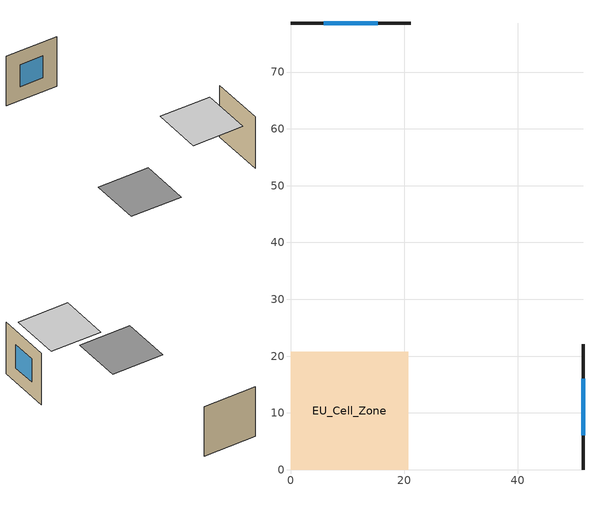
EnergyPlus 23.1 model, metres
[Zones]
EU_Cell_Zone
 floor othersidecoefficients (EU_ES.ME.MFH.06.Gen.ReEx.001.001_floor_1_Construction): 0,0 20.74,0 20.74,20.74 0,20.74 z0
 wall outside (EU_ES.ME.MFH.06.Gen.ReEx.001.001_wall_1_east_1_Construction): 51.47,0 51.47,22.11 z0:22.11
 wall outside (EU_ES.ME.MFH.06.Gen.ReEx.001.001_wall_1_north_2_Construction): 0,78.59 21.16,78.59 z0:21.16
 window (EU_ES.ME.MFH.06.Gen.ReEx.001.001_window_east_1_Construction): 51.47,6.11 51.47,16.01 z6.11:16.01
 window (EU_ES.ME.MFH.06.Gen.ReEx.001.001_window_north_2_Construction): 5.84,78.59 15.31,78.59 z5.84:15.31
 ceiling othersidecoefficients (EU_ES.ME.MFH.06.Gen.ReEx.001.001_roof_1_Construction): 25.74,0 46.47,0 46.47,20.74 25.74,20.74 z20
[Building]
EU Step8 Campaign Cell: North Axis=0; Terrain=City; Solar Distribution=FullExterior
[Site:Location]
Madrid: Latitude=40.5; Longitude=-3.5; Time Zone=1; Elevation=609
[SizingPeriod:WeatherFileDays]
AnnualSizingPeriod: Begin Month=1; Begin Day of Month=1; End Month=12; End Day of Month=31; Use Weather File Daylight Saving Period=No; Use Weather File Rain and Snow Indicators=No
[MATERIAL]
EU_InternalMass_Material: Roughness=MediumRough; Thickness=0.1; Conductivity=1; Density=1800; Specific Heat=900; Thermal Absorptance=0.9; Solar Absorptance=0.7; Visible Absorptance=0.7
[MATERIAL:NOMASS] Roughness=MediumRough; Thermal Absorptance=0.9; Solar Absorptance=0.7; Visible Absorptance=0.7
Name | Thermal Resistance
EU_ES.ME.MFH.06.Gen.ReEx.001.001_floor_1_NoMass | 1.88143
EU_ES.ME.MFH.06.Gen.ReEx.001.001_roof_1_NoMass | 2.34134
EU_ES.ME.MFH.06.Gen.ReEx.001.001_wall_1_east_1_NoMass; EU_ES.ME.MFH.06.Gen.ReEx.001.001_wall_1_north_2_NoMass | 2.02616
[WINDOWMATERIAL:SIMPLEGLAZINGSYSTEM] UFactor=3.19855; Solar Heat Gain Coefficient=0.85; Visible Transmittance=0.85
EU_ES.ME.MFH.06.Gen.ReEx.001.001_window_east_1_SimpleGlazing; EU_ES.ME.MFH.06.Gen.ReEx.001.001_window_north_2_SimpleGlazing
[CONSTRUCTION]
EU_ES.ME.MFH.06.Gen.ReEx.001.001_floor_1_Construction: EU_ES.ME.MFH.06.Gen.ReEx.001.001_floor_1_NoMass
EU_ES.ME.MFH.06.Gen.ReEx.001.001_roof_1_Construction: EU_ES.ME.MFH.06.Gen.ReEx.001.001_roof_1_NoMass
EU_ES.ME.MFH.06.Gen.ReEx.001.001_wall_1_east_1_Construction: EU_ES.ME.MFH.06.Gen.ReEx.001.001_wall_1_east_1_NoMass
EU_ES.ME.MFH.06.Gen.ReEx.001.001_window_east_1_Construction: EU_ES.ME.MFH.06.Gen.ReEx.001.001_window_east_1_SimpleGlazing
EU_ES.ME.MFH.06.Gen.ReEx.001.001_wall_1_north_2_Construction: EU_ES.ME.MFH.06.Gen.ReEx.001.001_wall_1_north_2_NoMass
EU_ES.ME.MFH.06.Gen.ReEx.001.001_window_north_2_Construction: EU_ES.ME.MFH.06.Gen.ReEx.001.001_window_north_2_SimpleGlazing
EU_InternalMass_Construction: EU_InternalMass_Material
[ZONE]
EU_Cell_Zone: Type=1; Multiplier=1; Ceiling Height=0.659091; Volume=3741; Floor Area=1419; Part of Total Floor Area=Yes
[INTERNALMASS]
EU_Cell_Zone_EU_InternalMass: Construction=EU_InternalMass_Construction; Zone or ZoneList=EU_Cell_Zone; Surface Area=1419
[SURFACEPROPERTY:OTHERSIDECOEFFICIENTS] Combined ConvectiveRadiative Film Coefficient=0; Constant Temperature=0; Constant Temperature Coefficient=0; External DryBulb Temperature Coefficient=1; Ground Temperature Coefficient=0; Wind Speed Coefficient=0; Sinusoidal Variation of Constant Temperature Coefficient=No; Period of Sinusoidal Variation=24; Previous Other Side Temperature Coefficient=0
Name | Zone Air Temperature Coefficient
EU_ES.ME.MFH.06.Gen.ReEx.001.001_floor_1_b1; EU_ES.ME.MFH.06.Gen.ReEx.001.001_wall_1_east_1_b1; EU_ES.ME.MFH.06.Gen.ReEx.001.001_wall_1_north_2_b1 | 0
EU_ES.ME.MFH.06.Gen.ReEx.001.001_roof_1_b1 | 1.11022e-16
[OTHEREQUIPMENT]
EU_Step8_InternalGain_es__ES.ME.MFH.06.Gen.ReEx.001.001__f015_f015: Fuel Type=Electricity; Zone or ZoneList or Space or SpaceList=EU_Cell_Zone; Schedule=EU_Step8_GainSchedule_es__ES.ME.MFH.06.Gen.ReEx.001.001__f015_f015; Design Level Calculation Method=Watts/Area; Power per Zone Floor Area=1; Fraction Latent=0; Fraction Radiant=0; Fraction Lost=0; Carbon Dioxide Generation Rate=0; EndUse Subcategory=EU_Step8_InternalGains
[ZONEVENTILATION:DESIGNFLOWRATE]
EU_ConstantAir_EU_Cell_Zone: Zone or ZoneList or Space or SpaceList=EU_Cell_Zone; Schedule=EU_AlwaysOn; Design Flow Rate Calculation Method=AirChanges/Hour; Air Changes per Hour=0.569476; Ventilation Type=Natural; Fan Pressure Rise=0; Fan Total Efficiency=1; Constant Term Coefficient=1; Temperature Term Coefficient=0; Velocity Term Coefficient=0; Velocity Squared Term Coefficient=0; Minimum Indoor Temperature=-100; Maximum Indoor Temperature=100; Delta Temperature=-100; Minimum Outdoor Temperature=-100; Maximum Outdoor Temperature=100; Maximum Wind Speed=40
[HVACTEMPLATE:THERMOSTAT]
EU_HeatOnly_EU_Cell_Zone: Constant Heating Setpoint=20; Constant Cooling Setpoint=50
[HVACTEMPLATE:ZONE:IDEALLOADSAIRSYSTEM]
EU_Cell_Zone: Template Thermostat=EU_HeatOnly_EU_Cell_Zone; System Availability Schedule=EU_AlwaysOn; Maximum Heating Supply Air Temperature=50; Minimum Cooling Supply Air Temperature=13; Maximum Heating Supply Air Humidity Ratio=0.0156; Minimum Cooling Supply Air Humidity Ratio=0.0077; Heating Limit=NoLimit; Cooling Limit=NoLimit; Heating Availability Schedule=EU_AlwaysOn; Cooling Availability Schedule=EU_CoolingOff; Dehumidification Control Type=ConstantSensibleHeatRatio; Cooling Sensible Heat Ratio=0.7; Dehumidification Setpoint=60; Humidification Control Type=None; Humidification Setpoint=30; Outdoor Air Method=None; Outdoor Air Flow Rate per Person=0.00944; Outdoor Air Flow Rate per Zone Floor Area=0; Outdoor Air Flow Rate per Zone=0; Demand Controlled Ventilation Type=None; Outdoor Air Economizer Type=NoEconomizer; Heat Recovery Type=None; Sensible Heat Recovery Effectiveness=0.7; Latent Heat Recovery Effectiveness=0.65
[SIZING:ZONE]
EU_Cell_Zone: Zone Cooling Design Supply Air Temperature Input Method=SupplyAirTemperature; Zone Cooling Design Supply Air Temperature=13; Zone Heating Design Supply Air Temperature Input Method=SupplyAirTemperature; Zone Heating Design Supply Air Temperature=50; Zone Cooling Design Supply Air Humidity Ratio=0.008; Zone Heating Design Supply Air Humidity Ratio=0.008; Cooling Design Air Flow Method=DesignDay; Cooling Design Air Flow Rate=0; Cooling Minimum Air Flow per Zone Floor Area=0.000762; Cooling Minimum Air Flow=0; Cooling Minimum Air Flow Fraction=0.2; Heating Design Air Flow Method=DesignDay; Heating Design Air Flow Rate=0; Heating Maximum Air Flow per Zone Floor Area=0.002032; Heating Maximum Air Flow=0.141576; Heating Maximum Air Flow Fraction=0.3; Account for Dedicated Outdoor Air System=No; Dedicated Outdoor Air System Control Strategy=NeutralSupplyAir; Dedicated Outdoor Air Low Setpoint Temperature for Design=autosize; Dedicated Outdoor Air High Setpoint Temperature for Design=autosize; Zone Load Sizing Method=Sensible Load Only No Latent Load; Zone Latent Cooling Design Supply Air Humidity Ratio Input Method=HumidityRatioDifference; Zone Cooling Design Supply Air Humidity Ratio Difference=0.005; Zone Latent Heating Design Supply Air Humidity Ratio Input Method=HumidityRatioDifference; Zone Humidification Design Supply Air Humidity Ratio Difference=0.005
[SCHEDULE:CONSTANT]
Name | Hourly Value
EU_AlwaysOn | 1
EU_CoolingOff | 0
[SCHEDULE:FILE]
EU_Step8_GainSchedule_es__ES.ME.MFH.06.Gen.ReEx.001.001__f015_f015: File=C:\Users\o_iseri\Desktop\OpenUBEM\openubem\outputs\eu_certified_rerun_2026-08-28\rep2\schedules\es__ES.ME.MFH.06.Gen.ReEx.001.001__f015.csv; Column Number=1; Rows to Skip at Top=0; Number of Hours of Data=8760; Column Separator=Comma; Interpolate to Timestep=No; Minutes per Item=60; Adjust Schedule for Daylight Savings=Yes
